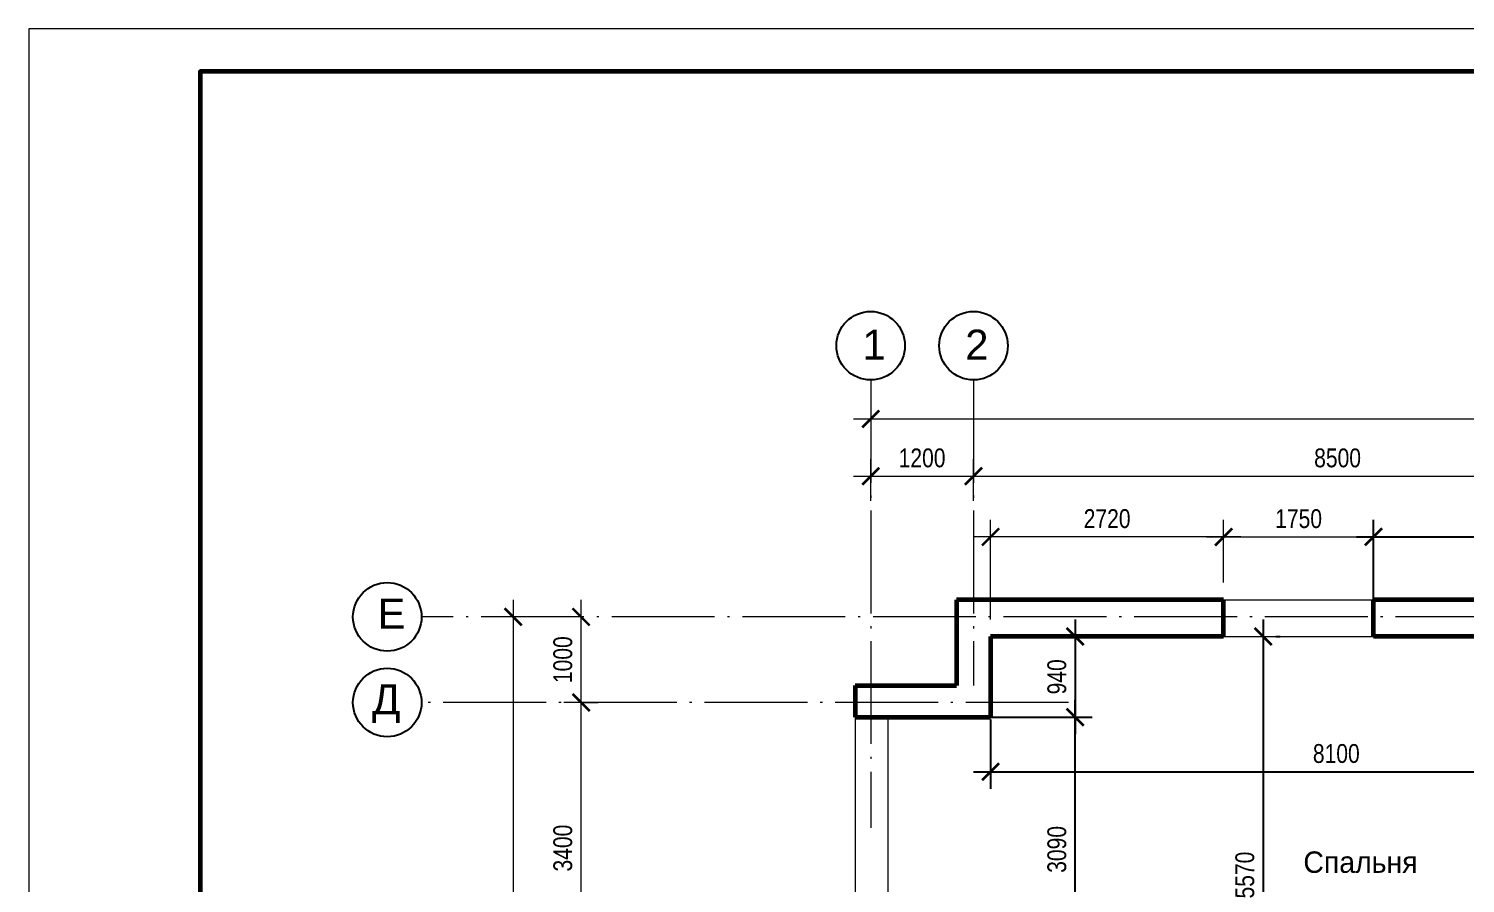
# Model space of a CAD drawing. Extents: x 4838367 to 4880367, y 1370221 to 1442915.
# Drawn here: x 4838367 to 4855135, y 1389942 to 1399921 of the extents above; entities that cross this region are included whole.
import ezdxf

# ---------------------------------------------------------------- set-up
doc = ezdxf.new("R2010")
doc.units = 0
doc.header["$MEASUREMENT"] = 0
doc.linetypes.add('ACAD_ISO04W100', pattern=[30.5, 24, -3, 0.5, -3])
doc.layers.get('0').update_dxf_attribs({"linetype": 'CONTINUOUS'})
doc.layers.get('DEFPOINTS').update_dxf_attribs({"linetype": 'CONTINUOUS'})
for name, color, linetype, lineweight in [('tekst', 150, 'CONTINUOUS', 13), ('наименование помещений', 151, 'CONTINUOUS', 9), ('окна', 120, 'CONTINUOUS', 15), ('осевые размеры', 80, 'CONTINUOUS', 9), ('размеры внутрен', 133, 'CONTINUOUS', 25), ('стены', 7, 'CONTINUOUS', 60), ('текст13', 131, 'CONTINUOUS', 13)]:
    doc.layers.add(name, color=color, linetype=linetype, lineweight=lineweight)
doc.layers.add('АР2-0_121-03_ТЕКСТ', color=121, linetype='CONTINUOUS')
doc.layers.add('ОСИ', color=30, linetype='ACAD_ISO04W100')
doc.styles.add('AR-125', font='arial.ttf', dxfattribs={"height": 125})
doc.styles.add('AR220M100', font='arial.ttf', dxfattribs={"width": 0.8, "height": 220})
doc.styles.add('N200', font='times.ttf', dxfattribs={"height": 200})
doc.dimstyles.new('100', dxfattribs={"dimtxt": 1, "dimasz": 200, "dimexe": 200, "dimexo": 200, "dimgap": 100, "dimtad": 1, "dimdec": 0, "dimrnd": 1, "dimzin": 13, "dimdsep": 46, "dimtxsty": 'AR220M100', "dimblk1": 'ARCHTICK', "dimblk2": 'ARCHTICK', "dimsah": 1, "dimcen": 100, "dimdle": 200, "dimclrd": 256, "dimclre": 256, "dimclrt": 256, "dimadec": 0, "dimazin": 0, "dimtfac": 1, "dimtdec": 0, "dimtofl": 0, "dimtmove": 1, "dimatfit": 3, "dimldrblk": 'ARCHTICK', "dimfxl": 200, "dimtolj": 1, "dimtzin": 13, "dimlwd": -1, "dimlwe": -1, "dimarcsym": 0})

# ---------------------------------------------------------------- blocks, each defined once
blk = doc.blocks.new('_ARCHTICK')
at = {"color": 0, "linetype": 'ByBlock', "const_width": 0.15}
blk.add_lwpolyline([(-0.5, -0.5), (0.5, 0.5)], dxfattribs=at)
blk = doc.blocks.new('*D75')
at = {"layer": 'DEFPOINTS', "color": 0, "transparency": 16777216}
for p in [(4844631, 1392053), (4844814, 1392053), (4844631, 1388653)]:
    blk.add_point(p, dxfattribs=at)
at = {"layer": 'осевые размеры', "transparency": 16777216}
for p, q in [((4844814, 1388453), (4844814, 1392253)), ((4844831, 1392053), (4845014, 1392053)), ((4844831, 1388653), (4845014, 1388653))]:
    blk.add_line(p, q, dxfattribs=at)
at = {"layer": 'осевые размеры', "transparency": 16777216, "xscale": 200, "yscale": 200, "zscale": 200}
for p, rotation in [((4844814, 1392053), 90), ((4844814, 1388653), 270)]:
    blk.add_blockref('_ARCHTICK', p, dxfattribs=dict(at, rotation=rotation))
at = {"layer": 'осевые размеры', "transparency": 16777216, "insert": (4844602, 1390353), "char_height": 220, "attachment_point": 5, "rotation": 90, "style": 'AR220M100'}
blk.add_mtext('\\A1;3400', dxfattribs=at)
blk = doc.blocks.new('*D76')
at = {"layer": 'DEFPOINTS', "color": 0, "transparency": 16777216}
for p in [(4844814, 1393053), (4845014, 1393053), (4845014, 1392053)]:
    blk.add_point(p, dxfattribs=at)
at = {"layer": 'осевые размеры', "transparency": 16777216}
for p, q in [((4844814, 1391853), (4844814, 1393253)), ((4844814, 1393053), (4844614, 1393053)), ((4844814, 1392053), (4844614, 1392053))]:
    blk.add_line(p, q, dxfattribs=at)
at = {"layer": 'осевые размеры', "transparency": 16777216, "xscale": 200, "yscale": 200, "zscale": 200}
for p, rotation in [((4844814, 1393053), 90), ((4844814, 1392053), 270)]:
    blk.add_blockref('_ARCHTICK', p, dxfattribs=dict(at, rotation=rotation))
at = {"layer": 'осевые размеры', "transparency": 16777216, "insert": (4844602, 1392553), "char_height": 220, "attachment_point": 5, "rotation": 90, "style": 'AR220M100'}
blk.add_mtext('\\A1;1000', dxfattribs=at)
blk = doc.blocks.new('*D79')
at = {"layer": 'DEFPOINTS', "color": 0, "transparency": 16777216}
for p in [(4844070, 1393053), (4844021, 1382653), (4844070, 1382653)]:
    blk.add_point(p, dxfattribs=at)
at = {"layer": 'осевые размеры', "transparency": 16777216}
for p, q in [((4844021, 1393253), (4844021, 1382453)), ((4843870, 1393053), (4843821, 1393053)), ((4843870, 1382653), (4843821, 1382653))]:
    blk.add_line(p, q, dxfattribs=at)
at = {"layer": 'осевые размеры', "transparency": 16777216, "xscale": 200, "yscale": 200, "zscale": 200}
for p, rotation in [((4844021, 1393053), 90), ((4844021, 1382653), 270)]:
    blk.add_blockref('_ARCHTICK', p, dxfattribs=dict(at, rotation=rotation))
at = {"layer": 'осевые размеры', "transparency": 16777216, "insert": (4843809, 1387853), "char_height": 220, "attachment_point": 5, "rotation": 90, "style": 'AR220M100'}
blk.add_mtext('\\A1;10400', dxfattribs=at)
blk = doc.blocks.new('*D80')
at = {"layer": 'DEFPOINTS', "color": 0, "transparency": 16777216}
for p in [(4849395, 1394696), (4848195, 1394207), (4849395, 1394207)]:
    blk.add_point(p, dxfattribs=at)
at = {"layer": 'осевые размеры', "transparency": 16777216}
for p, q in [((4848195, 1394407), (4848195, 1394896)), ((4849395, 1394407), (4849395, 1394896)), ((4847995, 1394696), (4849595, 1394696))]:
    blk.add_line(p, q, dxfattribs=at)
at = {"layer": 'осевые размеры', "transparency": 16777216, "xscale": 200, "yscale": 200, "zscale": 200, "rotation": 180}
blk.add_blockref('_ARCHTICK', (4848195, 1394696), dxfattribs=at)
at = {"layer": 'осевые размеры', "transparency": 16777216, "xscale": 200, "yscale": 200, "zscale": 200}
blk.add_blockref('_ARCHTICK', (4849395, 1394696), dxfattribs=at)
at = {"layer": 'осевые размеры', "transparency": 16777216, "insert": (4848795, 1394908), "char_height": 220, "attachment_point": 5, "style": 'AR220M100'}
blk.add_mtext('\\A1;1200', dxfattribs=at)
blk = doc.blocks.new('*D81')
at = {"layer": 'DEFPOINTS', "color": 0, "transparency": 16777216}
for p in [(4849395, 1394696), (4857895, 1394696), (4857895, 1394696)]:
    blk.add_point(p, dxfattribs=at)
at = {"layer": 'осевые размеры', "transparency": 16777216}
blk.add_line((4849195, 1394696), (4858095, 1394696), dxfattribs=at)
at = {"layer": 'осевые размеры', "transparency": 16777216, "xscale": 200, "yscale": 200, "zscale": 200, "rotation": 180}
blk.add_blockref('_ARCHTICK', (4849395, 1394696), dxfattribs=at)
at = {"layer": 'осевые размеры', "transparency": 16777216, "xscale": 200, "yscale": 200, "zscale": 200}
blk.add_blockref('_ARCHTICK', (4857895, 1394696), dxfattribs=at)
at = {"layer": 'осевые размеры', "transparency": 16777216, "insert": (4853645, 1394908), "char_height": 220, "attachment_point": 5, "style": 'AR220M100'}
blk.add_mtext('\\A1;8500', dxfattribs=at)
blk = doc.blocks.new('*D84')
at = {"layer": 'DEFPOINTS', "color": 0, "transparency": 16777216}
for p in [(4849595, 1392053), (4857665, 1392053), (4857665, 1391244)]:
    blk.add_point(p, dxfattribs=at)
at = {"layer": 'размеры внутрен', "transparency": 16777216}
for p, q in [((4849595, 1391853), (4849595, 1391044)), ((4857665, 1391853), (4857665, 1391044)), ((4849395, 1391244), (4857865, 1391244))]:
    blk.add_line(p, q, dxfattribs=at)
at = {"layer": 'размеры внутрен', "transparency": 16777216, "xscale": 200, "yscale": 200, "zscale": 200, "rotation": 180}
blk.add_blockref('_ARCHTICK', (4849595, 1391244), dxfattribs=at)
at = {"layer": 'размеры внутрен', "transparency": 16777216, "xscale": 200, "yscale": 200, "zscale": 200}
blk.add_blockref('_ARCHTICK', (4857665, 1391244), dxfattribs=at)
at = {"layer": 'размеры внутрен', "transparency": 16777216, "insert": (4853630, 1391456), "char_height": 220, "attachment_point": 5, "style": 'AR220M100'}
blk.add_mtext('\\A1;8100', dxfattribs=at)
blk = doc.blocks.new('*D85')
at = {"layer": 'DEFPOINTS', "color": 0, "transparency": 16777216}
for p in [(4852725, 1392823), (4852725, 1387253), (4852776, 1387253)]:
    blk.add_point(p, dxfattribs=at)
at = {"layer": 'размеры внутрен', "transparency": 16777216}
for p, q in [((4852776, 1393023), (4852776, 1387053)), ((4852925, 1392823), (4852976, 1392823)), ((4852925, 1387253), (4852976, 1387253))]:
    blk.add_line(p, q, dxfattribs=at)
at = {"layer": 'размеры внутрен', "transparency": 16777216, "xscale": 200, "yscale": 200, "zscale": 200}
for p, rotation in [((4852776, 1392823), 90), ((4852776, 1387253), 270)]:
    blk.add_blockref('_ARCHTICK', p, dxfattribs=dict(at, rotation=rotation))
at = {"layer": 'размеры внутрен', "transparency": 16777216, "insert": (4852563, 1390038), "char_height": 220, "attachment_point": 5, "rotation": 90, "style": 'AR220M100'}
blk.add_mtext('\\A1;5570', dxfattribs=at)
blk = doc.blocks.new('*D94')
at = {"layer": 'DEFPOINTS', "color": 0, "transparency": 16777216}
for p in [(4848015, 1391883), (4850582, 1391883), (4848015, 1388793)]:
    blk.add_point(p, dxfattribs=at)
at = {"layer": 'размеры внутрен', "transparency": 16777216}
for p, q in [((4850582, 1388593), (4850582, 1392083)), ((4848215, 1391883), (4850782, 1391883)), ((4848215, 1388793), (4850782, 1388793))]:
    blk.add_line(p, q, dxfattribs=at)
at = {"layer": 'размеры внутрен', "transparency": 16777216, "xscale": 200, "yscale": 200, "zscale": 200}
for p, rotation in [((4850582, 1391883), 90), ((4850582, 1388793), 270)]:
    blk.add_blockref('_ARCHTICK', p, dxfattribs=dict(at, rotation=rotation))
at = {"layer": 'размеры внутрен', "transparency": 16777216, "insert": (4850369, 1390338), "char_height": 220, "attachment_point": 5, "rotation": 90, "style": 'AR220M100'}
blk.add_mtext('\\A1;3090', dxfattribs=at)
blk = doc.blocks.new('*D98')
at = {"layer": 'DEFPOINTS', "color": 0, "transparency": 16777216}
for p in [(4849595, 1393987), (4852315, 1393253), (4849595, 1392823)]:
    blk.add_point(p, dxfattribs=at)
at = {"layer": 'текст13', "transparency": 16777216}
for p, q in [((4849595, 1393023), (4849595, 1394187)), ((4852315, 1393453), (4852315, 1394187)), ((4852515, 1393987), (4849395, 1393987))]:
    blk.add_line(p, q, dxfattribs=at)
at = {"layer": 'текст13', "transparency": 16777216, "xscale": 200, "yscale": 200, "zscale": 200, "rotation": 180}
blk.add_blockref('_ARCHTICK', (4849595, 1393987), dxfattribs=at)
at = {"layer": 'текст13', "transparency": 16777216, "xscale": 200, "yscale": 200, "zscale": 200}
blk.add_blockref('_ARCHTICK', (4852315, 1393987), dxfattribs=at)
at = {"layer": 'текст13', "transparency": 16777216, "insert": (4850955, 1394199), "char_height": 220, "attachment_point": 5, "style": 'AR220M100'}
blk.add_mtext('\\A1;2720', dxfattribs=at)
blk = doc.blocks.new('*D99')
at = {"layer": 'DEFPOINTS', "color": 0, "transparency": 16777216}
for p in [(4854065, 1393987), (4852315, 1393253), (4854065, 1393253)]:
    blk.add_point(p, dxfattribs=at)
at = {"layer": 'текст13', "transparency": 16777216}
for p, q in [((4852315, 1393453), (4852315, 1394187)), ((4854065, 1393453), (4854065, 1394187)), ((4852115, 1393987), (4854265, 1393987))]:
    blk.add_line(p, q, dxfattribs=at)
at = {"layer": 'текст13', "transparency": 16777216, "xscale": 200, "yscale": 200, "zscale": 200, "rotation": 180}
blk.add_blockref('_ARCHTICK', (4852315, 1393987), dxfattribs=at)
at = {"layer": 'текст13', "transparency": 16777216, "xscale": 200, "yscale": 200, "zscale": 200}
blk.add_blockref('_ARCHTICK', (4854065, 1393987), dxfattribs=at)
at = {"layer": 'текст13', "transparency": 16777216, "insert": (4853190, 1394199), "char_height": 220, "attachment_point": 5, "style": 'AR220M100'}
blk.add_mtext('\\A1;1750', dxfattribs=at)
blk = doc.blocks.new('*D100')
at = {"layer": 'DEFPOINTS', "color": 0, "transparency": 16777216}
for p in [(4849595, 1392823), (4849595, 1391883), (4850582, 1391883)]:
    blk.add_point(p, dxfattribs=at)
at = {"layer": 'размеры внутрен', "transparency": 16777216}
for p, q in [((4850582, 1393023), (4850582, 1391683)), ((4849795, 1392823), (4850782, 1392823)), ((4849795, 1391883), (4850782, 1391883))]:
    blk.add_line(p, q, dxfattribs=at)
at = {"layer": 'размеры внутрен', "transparency": 16777216, "xscale": 200, "yscale": 200, "zscale": 200}
for p, rotation in [((4850582, 1392823), 90), ((4850582, 1391883), 270)]:
    blk.add_blockref('_ARCHTICK', p, dxfattribs=dict(at, rotation=rotation))
at = {"layer": 'размеры внутрен', "transparency": 16777216, "insert": (4850369, 1392353), "char_height": 220, "attachment_point": 5, "rotation": 90, "style": 'AR220M100'}
blk.add_mtext('\\A1;940', dxfattribs=at)
blk = doc.blocks.new('*D127')
at = {"layer": 'DEFPOINTS', "color": 0, "transparency": 16777216}
for p in [(4849395, 1394696), (4848195, 1394207), (4849395, 1394207)]:
    blk.add_point(p, dxfattribs=at)
at = {"layer": 'осевые размеры', "transparency": 16777216}
for p, q in [((4848195, 1394407), (4848195, 1394896)), ((4849395, 1394407), (4849395, 1394896)), ((4847995, 1394696), (4849595, 1394696))]:
    blk.add_line(p, q, dxfattribs=at)
at = {"layer": 'осевые размеры', "transparency": 16777216, "xscale": 200, "yscale": 200, "zscale": 200, "rotation": 180}
blk.add_blockref('_ARCHTICK', (4848195, 1394696), dxfattribs=at)
at = {"layer": 'осевые размеры', "transparency": 16777216, "xscale": 200, "yscale": 200, "zscale": 200}
blk.add_blockref('_ARCHTICK', (4849395, 1394696), dxfattribs=at)
at = {"layer": 'осевые размеры', "transparency": 16777216, "insert": (4848795, 1394908), "char_height": 220, "attachment_point": 5, "style": 'AR220M100'}
blk.add_mtext('\\A1;1200', dxfattribs=at)
blk = doc.blocks.new('*D128')
at = {"layer": 'DEFPOINTS', "color": 0, "transparency": 16777216}
for p in [(4849395, 1394696), (4857895, 1394696), (4857895, 1394696)]:
    blk.add_point(p, dxfattribs=at)
at = {"layer": 'осевые размеры', "transparency": 16777216}
blk.add_line((4849195, 1394696), (4858095, 1394696), dxfattribs=at)
at = {"layer": 'осевые размеры', "transparency": 16777216, "xscale": 200, "yscale": 200, "zscale": 200, "rotation": 180}
blk.add_blockref('_ARCHTICK', (4849395, 1394696), dxfattribs=at)
at = {"layer": 'осевые размеры', "transparency": 16777216, "xscale": 200, "yscale": 200, "zscale": 200}
blk.add_blockref('_ARCHTICK', (4857895, 1394696), dxfattribs=at)
at = {"layer": 'осевые размеры', "transparency": 16777216, "insert": (4853645, 1394908), "char_height": 220, "attachment_point": 5, "style": 'AR220M100'}
blk.add_mtext('\\A1;8500', dxfattribs=at)
blk = doc.blocks.new('*D131')
at = {"layer": 'DEFPOINTS', "color": 0, "transparency": 16777216}
for p in [(4848195, 1395452), (4871195, 1395452), (4871195, 1395365)]:
    blk.add_point(p, dxfattribs=at)
at = {"layer": 'осевые размеры', "transparency": 16777216}
for p, q in [((4847995, 1395365), (4871395, 1395365)), ((4848195, 1395252), (4848195, 1395165)), ((4871195, 1395252), (4871195, 1395165))]:
    blk.add_line(p, q, dxfattribs=at)
at = {"layer": 'осевые размеры', "transparency": 16777216, "xscale": 200, "yscale": 200, "zscale": 200, "rotation": 180}
blk.add_blockref('_ARCHTICK', (4848195, 1395365), dxfattribs=at)
at = {"layer": 'осевые размеры', "transparency": 16777216, "xscale": 200, "yscale": 200, "zscale": 200}
blk.add_blockref('_ARCHTICK', (4871195, 1395365), dxfattribs=at)
at = {"layer": 'осевые размеры', "transparency": 16777216, "insert": (4859695, 1395577), "char_height": 220, "attachment_point": 5, "style": 'AR220M100'}
blk.add_mtext('\\A1;23000', dxfattribs=at)
blk = doc.blocks.new('*D167')
at = {"layer": 'DEFPOINTS', "color": 0, "transparency": 16777216}
for p in [(4857665, 1393987), (4854065, 1392823), (4857665, 1392823)]:
    blk.add_point(p, dxfattribs=at)
at = {"layer": 'АР2-0_121-03_ТЕКСТ', "transparency": 16777216}
for p, q in [((4854065, 1393023), (4854065, 1394187)), ((4857665, 1393023), (4857665, 1394187)), ((4853865, 1393987), (4857865, 1393987))]:
    blk.add_line(p, q, dxfattribs=at)
at = {"layer": 'АР2-0_121-03_ТЕКСТ', "transparency": 16777216, "xscale": 200, "yscale": 200, "zscale": 200, "rotation": 180}
blk.add_blockref('_ARCHTICK', (4854065, 1393987), dxfattribs=at)
at = {"layer": 'АР2-0_121-03_ТЕКСТ', "transparency": 16777216, "xscale": 200, "yscale": 200, "zscale": 200}
blk.add_blockref('_ARCHTICK', (4857665, 1393987), dxfattribs=at)
at = {"layer": 'АР2-0_121-03_ТЕКСТ', "transparency": 16777216, "insert": (4855865, 1394200), "char_height": 220, "attachment_point": 5, "style": 'AR220M100'}
blk.add_mtext('\\A1;3600', dxfattribs=at)

msp = doc.modelspace()

# ---------------------------------------------------------------- linework, layer by layer
at = {"layer": 'tekst', "color": 7}
for p, q in [((4838367, 1399920.8), (4838367, 1370220.8)), ((4880367, 1399920.8), (4838367, 1399920.8))]:
    msp.add_line(p, q, dxfattribs=at)
at = {"layer": 'окна'}
for p, q in [((4852315.2, 1393252.9), (4854065.2, 1393252.9)), ((4852315.2, 1392822.9), (4854065.2, 1392822.9)), ((4848015, 1391882.9), (4848015, 1388792.9)), ((4848395, 1391882.9), (4848395, 1388792.9))]:
    msp.add_line(p, q, dxfattribs=at)
at = {"layer": 'ОСИ', "linetype": 'ACAD_ISO04W100', "lineweight": 9, "ltscale": 50}
for p, q in [((4848195, 1395819), (4848195, 1390589.6)), ((4849395, 1395819), (4849395, 1392252.9)), ((4875347.1, 1393052.9), (4842951.9, 1393052.9)), ((4850505.8, 1392052.9), (4842951.9, 1392052.9))]:
    msp.add_line(p, q, dxfattribs=at)
at = {"layer": 'ОСИ', "linetype": 'ByBlock', "ltscale": 40}
for centre in [(4848195.2, 1396219), (4849395.2, 1396219), (4842551.9, 1393052.9), (4842551.9, 1392052.9)]:
    msp.add_circle(centre, 400, dxfattribs=at)
at = {"layer": 'стены'}
for p, q in [((4852315.2, 1393252.9), (4849195, 1393252.9)), ((4849195, 1393252.9), (4849195, 1392252.9)), ((4852315.2, 1392822.9), (4852315.2, 1393252.9)), ((4858885.6, 1393252.9), (4854065.2, 1393252.9)), ((4854065.2, 1392822.9), (4854065.2, 1393252.9)), ((4852315.2, 1392822.9), (4849595, 1392822.9)), ((4849595, 1392822.9), (4849595, 1391882.9)), ((4857665.2, 1392822.9), (4854065.2, 1392822.9)), ((4848015, 1392252.9), (4849195, 1392252.9)), ((4848015, 1392252.9), (4848015, 1391882.9)), ((4848015, 1391882.9), (4848395, 1391882.9)), ((4848395, 1391882.9), (4849595, 1391882.9))]:
    msp.add_line(p, q, dxfattribs=at)
at = {"layer": 'стены', "color": 7}
msp.add_lwpolyline([(4840367, 1370720.8), (4879867, 1370720.8), (4879867, 1399420.8), (4840367, 1399420.8)], close=True, dxfattribs=at)

# ---------------------------------------------------------------- texts
at = {"layer": 'наименование помещений', "insert": (4853245.7, 1390314.1), "char_height": 250, "width": 5598.51, "attachment_point": 1, "style": 'N200'}
msp.add_mtext('{\\fArial|b0|i0|c204|p34;\\W0.95;Спальня}', dxfattribs=at)
at = {"layer": 'ОСИ', "linetype": 'ByBlock', "ltscale": 40, "char_height": 350, "width": 1538.276, "attachment_point": 1, "style": 'AR-125'}
for s, insert in [('1', (4848098.4, 1396406.9)), ('2', (4849298.4, 1396406.9)), ('Е', (4842438.3, 1393264.9)), ('Д', (4842373.4, 1392264.9))]:
    msp.add_mtext(s, dxfattribs=dict(at, insert=insert))

# ---------------------------------------------------------------- dimensions: what is measured, and where the dimension line sits
at = {"layer": 'АР2-0_121-03_ТЕКСТ'}
dim = msp.add_linear_dim(base=(4857665.2, 1393987.1), p1=(4854065.2, 1392822.9), p2=(4857665.2, 1392822.9), dimstyle='100', dxfattribs=at)
dim.commit()
dim.dimension.update_dxf_attribs({"geometry": '*D167', "text_midpoint": (4855865.2, 1394199.5)})
at = {"layer": 'осевые размеры'}
for base, p1, p2, picture, middle in [((4871195.2, 1395364.7), (4848195, 1395451.6), (4871195.2, 1395451.6), '*D131', (4859695.1, 1395577.1)), ((4849395, 1394695.9), (4848195, 1394207.4), (4849395, 1394207.4), '*D80', (4848795, 1394908.2)), ((4849395, 1394695.9), (4848195, 1394207.4), (4849395, 1394207.4), '*D127', (4848795, 1394908.2)), ((4857895.2, 1394695.9), (4849395, 1394695.9), (4857895.2, 1394695.9), '*D81', (4853645.1, 1394908.2)), ((4857895.2, 1394695.9), (4849395, 1394695.9), (4857895.2, 1394695.9), '*D128', (4853645.1, 1394908.2))]:
    dim = msp.add_linear_dim(base=base, p1=p1, p2=p2, dimstyle='100', override={"dimtxt": 220, "dimtmove": 0, "dimarcsym": 1}, dxfattribs=at)
    dim.commit()
    dim.dimension.update_dxf_attribs({"geometry": picture, "text_midpoint": middle})
for base, p1, p2, picture, middle in [((4844021.1, 1382652.9), (4844069.8, 1393052.9), (4844069.8, 1382652.9), '*D79', (4843808.8, 1387852.9)), ((4844814, 1393052.9), (4845014, 1392052.9), (4845014, 1393052.9), '*D76', (4844601.7, 1392552.9)), ((4844814, 1392052.9), (4844631, 1388652.9), (4844631, 1392052.9), '*D75', (4844601.6, 1390352.9))]:
    dim = msp.add_linear_dim(base=base, p1=p1, p2=p2, angle=90, dimstyle='100', override={"dimtxt": 220, "dimtmove": 0, "dimarcsym": 1}, dxfattribs=at)
    dim.commit()
    dim.dimension.update_dxf_attribs({"geometry": picture, "text_midpoint": middle})
at = {"layer": 'размеры внутрен'}
for base, p1, p2, picture, middle in [((4850581.5, 1391882.9), (4849595, 1392822.9), (4849595, 1391882.9), '*D100', (4850369.2, 1392352.9)), ((4852775.6, 1387252.9), (4852724.8, 1392822.9), (4852724.8, 1387252.9), '*D85', (4852563.2, 1390037.9)), ((4850581.5, 1391882.9), (4848015, 1388792.9), (4848015, 1391882.9), '*D94', (4850369.1, 1390337.9))]:
    dim = msp.add_linear_dim(base=base, p1=p1, p2=p2, angle=90, dimstyle='100', dxfattribs=at)
    dim.commit()
    dim.dimension.update_dxf_attribs({"geometry": picture, "text_midpoint": middle})
dim = msp.add_linear_dim(base=(4857665.2, 1391243.5), p1=(4849595, 1392052.9), p2=(4857665.2, 1392052.9), text='8100', dimstyle='100', dxfattribs=at)
dim.commit()
dim.dimension.update_dxf_attribs({"geometry": '*D84', "text_midpoint": (4853630.1, 1391455.8)})
at = {"layer": 'текст13'}
for base, p2, picture, middle in [((4849595, 1393987.1), (4849595, 1392822.9), '*D98', (4850955.1, 1394199.5)), ((4854065.2, 1393987.1), (4854065.2, 1393252.9), '*D99', (4853190.2, 1394199.5))]:
    dim = msp.add_linear_dim(base=base, p1=(4852315.2, 1393252.9), p2=p2, dimstyle='100', dxfattribs=at)
    dim.commit()
    dim.dimension.update_dxf_attribs({"geometry": picture, "text_midpoint": middle})

doc.saveas('drawing.dxf')
